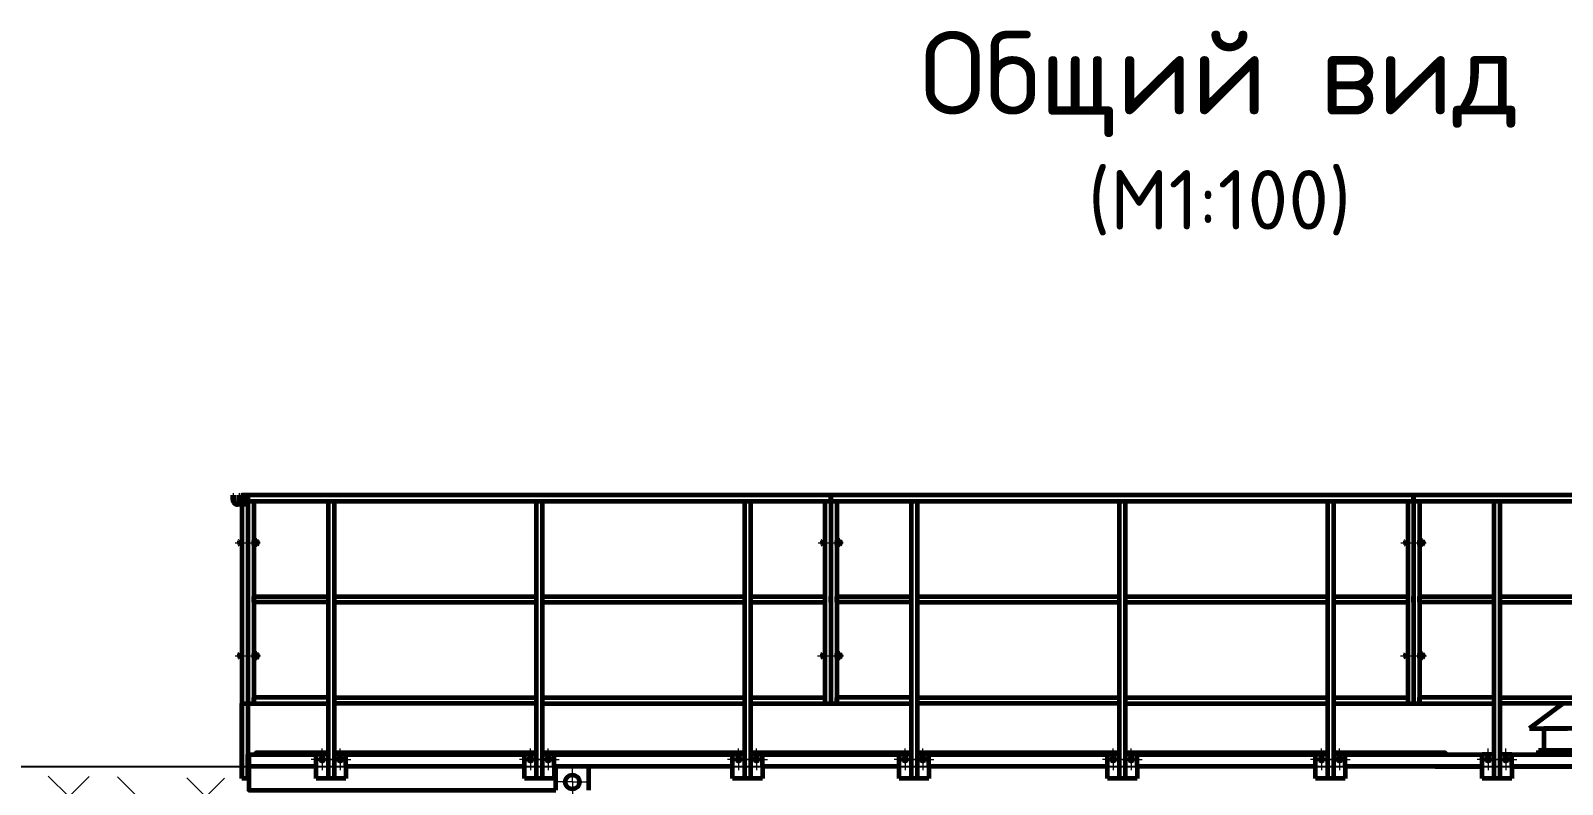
# Model space of a CAD drawing. Header units: metres. Extents: x 416248 to 529006, y -196572 to -135632.
# Drawn here: x 420690 to 427127, y -144637 to -141470 of the extents above; entities that cross this region are included whole.
import ezdxf

# ---------------------------------------------------------------- set-up
doc = ezdxf.new("R2010")
doc.units = ezdxf.units.M
for name, pattern in [('K5LT_AXLED', [19.5, 15, -1.5, 1.5, -1.5]), ('K5LT_BASIC', [0]), ('K5LT_DASHED', [6, 4, -2]), ('K5LT_THIN', [0])]:
    doc.linetypes.add(name, pattern=pattern)
for name, color, linetype, lineweight in [('второстепенные', 7, 'Continuous', 25), ('текст', 7, 'Continuous', 18), ('штриховка', 7, 'Continuous', 9)]:
    doc.layers.add(name, color=color, linetype=linetype, lineweight=lineweight)
doc.layers.add('Системный слой', color=7, linetype='Continuous')
doc.styles.add('ISOCPEUR', font='isocpeur.ttf')

# ---------------------------------------------------------------- blocks, each defined once
blk = doc.blocks.new('U142')
at = {"layer": 'Системный слой', "color": 30, "linetype": 'K5LT_AXLED', "lineweight": 18, "true_color": 0xff8000}
for q in [(157.15, 472.72), (153.65, 469.22), (160.65, 469.22), (157.15, 465.72)]:
    blk.add_line((157.15, 469.22), q, dxfattribs=at)
blk = doc.blocks.new('U141')
at = {"layer": 'Системный слой', "color": 150, "linetype": 'K5LT_BASIC', "lineweight": 60, "true_color": 0x0080ff}
blk.add_circle((157.15, 469.22), 1.5, dxfattribs=at)
at = {"layer": 'Системный слой'}
blk.add_blockref('U142', (0, 0), dxfattribs=at)
blk = doc.blocks.new('A$Cd3847c52')
at = {"layer": 'Системный слой', "linetype": 'K5LT_BASIC', "lineweight": 60}
for p, q in [((2.09, 203), (2.09, 204)), ((2.09, 204), (2.29, 204)), ((2.29, 203), (2.29, 204)), ((3.34, 203), (3.34, 204)), ((3.34, 204), (3.54, 204)), ((3.54, 203), (3.54, 204)), ((3.79, 203), (3.79, 204)), ((3.79, 204), (3.99, 204)), ((5.24, 204), (3.99, 204)), ((3.99, 204), (3.99, 144.5)), ((3.99, 204), (3.99, 203)), ((5.04, 203), (5.04, 204)), ((5.04, 204), (5.24, 204)), ((127.74, 204), (5.24, 204)), ((5.24, 204), (5.24, 202.75)), ((5.24, 204), (5.24, 160.25)), ((6.49, 204), (5.24, 204)), ((5.24, 204), (5.24, 203)), ((127.74, 204), (126.49, 204)), ((127.74, 202.75), (127.74, 204)), ((127.74, 204), (127.74, 160.25)), ((127.74, 202.75), (127.74, 204)), ((127.74, 204), (127.74, 202.75)), ((127.74, 204), (127.74, 202.75)), ((250.24, 204), (127.74, 204)), ((127.74, 204), (127.74, 202.75)), ((127.74, 204), (127.74, 160.25)), ((128.99, 204), (127.74, 204)), ((250.24, 204), (248.99, 204)), ((250.24, 202.75), (250.24, 204)), ((250.24, 204), (250.24, 160.25)), ((250.24, 202.75), (250.24, 204)), ((250.24, 204), (250.24, 202.75)), ((250.24, 204), (250.24, 202.75)), ((373.14, 204), (250.24, 204)), ((250.24, 204), (250.24, 202.75)), ((250.24, 204), (250.24, 160.25)), ((251.49, 204), (250.24, 204)), ((5.24, 202.75), (127.74, 202.75)), ((6.49, 202.75), (6.49, 160.25)), ((22.12, 202.75), (22.12, 147)), ((23.37, 202.75), (23.37, 147)), ((65.87, 202.75), (65.87, 147)), ((67.12, 202.75), (67.12, 147)), ((109.62, 202.75), (109.62, 145.75)), ((110.87, 202.75), (110.87, 145.75)), ((126.49, 202.75), (126.49, 160.25)), ((127.74, 202.75), (250.24, 202.75)), ((128.99, 202.75), (128.99, 160.25)), ((144.62, 202.75), (144.62, 147)), ((145.87, 202.75), (145.87, 147)), ((188.37, 202.75), (188.37, 147)), ((189.62, 202.75), (189.62, 147)), ((232.12, 202.75), (232.12, 145.75)), ((233.37, 202.75), (233.37, 145.75)), ((248.99, 202.75), (248.99, 160.25)), ((250.24, 202.75), (373.14, 202.75)), ((251.49, 202.75), (251.49, 160.25)), ((267.12, 202.75), (267.12, 147)), ((268.37, 202.75), (268.37, 147)), ((3.52, 194.38), (3.57, 194.46)), ((3.52, 194), (3.52, 194.38)), ((3.52, 194), (3.52, 193.62)), ((3.52, 193.62), (3.57, 193.54)), ((3.57, 194.46), (3.84, 194.46)), ((3.57, 194.23), (3.84, 194.23)), ((3.57, 193.77), (3.84, 193.77)), ((3.57, 193.54), (3.84, 193.54)), ((3.84, 193.5), (3.84, 194.5)), ((3.84, 194.5), (3.99, 194.5)), ((3.84, 194.46), (3.84, 194)), ((3.84, 193.54), (3.84, 194)), ((3.99, 193.5), (3.84, 193.5)), ((3.99, 194.5), (3.99, 193.5)), ((6.49, 193.5), (6.49, 194.5)), ((6.49, 194.5), (6.64, 194.5)), ((6.64, 193.5), (6.49, 193.5)), ((6.64, 194.5), (6.64, 193.5)), ((6.64, 194.45), (6.64, 193.55)), ((6.64, 194.42), (6.77, 194.42)), ((6.77, 194.08), (6.64, 193.95)), ((6.77, 194), (6.64, 193.88)), ((6.64, 193.58), (6.77, 193.58)), ((6.82, 194.46), (6.77, 194.37)), ((6.77, 193.58), (6.77, 194.42)), ((6.77, 194.37), (6.77, 194)), ((6.77, 193.63), (6.77, 194)), ((6.82, 193.54), (6.77, 193.63)), ((7.13, 194.46), (6.82, 194.46)), ((7.13, 194.23), (6.82, 194.23)), ((7.13, 193.77), (6.82, 193.77)), ((7.13, 193.54), (6.82, 193.54)), ((7.19, 194.37), (7.13, 194.46)), ((7.19, 193.63), (7.13, 193.54)), ((7.19, 194), (7.19, 194.37)), ((7.19, 194.25), (7.27, 194.25)), ((7.19, 194), (7.19, 193.63)), ((7.19, 193.75), (7.27, 193.75)), ((7.27, 194.25), (7.34, 194.18)), ((7.27, 194.25), (7.27, 194)), ((7.27, 193.75), (7.27, 194)), ((7.27, 193.75), (7.34, 193.83)), ((7.34, 194.18), (7.34, 194)), ((7.34, 193.83), (7.34, 194)), ((126.02, 194.38), (126.07, 194.46)), ((126.02, 194), (126.02, 194.38)), ((126.02, 194), (126.02, 193.62)), ((126.02, 193.62), (126.07, 193.54)), ((126.07, 194.46), (126.34, 194.46)), ((126.07, 194.23), (126.34, 194.23)), ((126.07, 193.77), (126.34, 193.77)), ((126.07, 193.54), (126.34, 193.54)), ((126.34, 193.5), (126.34, 194.5)), ((126.34, 194.5), (126.49, 194.5)), ((126.34, 194.46), (126.34, 194)), ((126.34, 193.54), (126.34, 194)), ((126.49, 193.5), (126.34, 193.5)), ((126.49, 194.5), (126.49, 193.5)), ((128.99, 193.5), (128.99, 194.5)), ((128.99, 194.5), (129.14, 194.5)), ((129.14, 193.5), (128.99, 193.5)), ((129.14, 194.5), (129.14, 193.5)), ((129.14, 194.45), (129.14, 193.55)), ((129.14, 194.42), (129.27, 194.42)), ((129.27, 194.08), (129.14, 193.95)), ((129.27, 194), (129.14, 193.88)), ((129.14, 193.58), (129.27, 193.58)), ((129.32, 194.46), (129.27, 194.37)), ((129.27, 193.58), (129.27, 194.42)), ((129.27, 194.37), (129.27, 194)), ((129.27, 193.63), (129.27, 194)), ((129.32, 193.54), (129.27, 193.63)), ((129.63, 194.46), (129.32, 194.46)), ((129.63, 194.23), (129.32, 194.23)), ((129.63, 193.77), (129.32, 193.77)), ((129.63, 193.54), (129.32, 193.54)), ((129.69, 194.37), (129.63, 194.46)), ((129.69, 193.63), (129.63, 193.54)), ((129.69, 194), (129.69, 194.37)), ((129.69, 194.25), (129.77, 194.25)), ((129.69, 194), (129.69, 193.63)), ((129.69, 193.75), (129.77, 193.75)), ((129.77, 194.25), (129.84, 194.18)), ((129.77, 194.25), (129.77, 194)), ((129.77, 193.75), (129.77, 194)), ((129.77, 193.75), (129.84, 193.83)), ((129.84, 194.18), (129.84, 194)), ((129.84, 193.83), (129.84, 194)), ((248.52, 194.38), (248.57, 194.46)), ((248.52, 194), (248.52, 194.38)), ((248.52, 194), (248.52, 193.62)), ((248.52, 193.62), (248.57, 193.54)), ((248.57, 194.46), (248.84, 194.46)), ((248.57, 194.23), (248.84, 194.23)), ((248.57, 193.77), (248.84, 193.77)), ((248.57, 193.54), (248.84, 193.54)), ((248.84, 193.5), (248.84, 194.5)), ((248.84, 194.5), (248.99, 194.5)), ((248.84, 194.46), (248.84, 194)), ((248.84, 193.54), (248.84, 194)), ((248.99, 193.5), (248.84, 193.5)), ((248.99, 194.5), (248.99, 193.5)), ((251.49, 193.5), (251.49, 194.5)), ((251.49, 194.5), (251.64, 194.5)), ((251.64, 193.5), (251.49, 193.5)), ((251.64, 194.5), (251.64, 193.5)), ((251.64, 194.45), (251.64, 193.55)), ((251.64, 194.42), (251.77, 194.42)), ((251.77, 194.08), (251.64, 193.95)), ((251.77, 194), (251.64, 193.88)), ((251.64, 193.58), (251.77, 193.58)), ((251.82, 194.46), (251.77, 194.37)), ((251.77, 193.58), (251.77, 194.42)), ((251.77, 194.37), (251.77, 194)), ((251.77, 193.63), (251.77, 194)), ((251.82, 193.54), (251.77, 193.63)), ((252.13, 194.46), (251.82, 194.46)), ((252.13, 194.23), (251.82, 194.23)), ((252.13, 193.77), (251.82, 193.77)), ((252.13, 193.54), (251.82, 193.54)), ((252.19, 194.37), (252.13, 194.46)), ((252.19, 193.63), (252.13, 193.54)), ((252.19, 194), (252.19, 194.37)), ((252.19, 194.25), (252.27, 194.25)), ((252.19, 194), (252.19, 193.63)), ((252.19, 193.75), (252.27, 193.75)), ((252.27, 194.25), (252.34, 194.18)), ((252.27, 194.25), (252.27, 194)), ((252.27, 193.75), (252.27, 194)), ((252.27, 193.75), (252.34, 193.83)), ((252.34, 194.18), (252.34, 194)), ((252.34, 193.83), (252.34, 194)), ((6.49, 181.5), (6.49, 182.75)), ((6.49, 182.75), (6.49, 181.5)), ((6.49, 182.75), (6.49, 181.5)), ((6.49, 182.75), (22.12, 182.75)), ((22.12, 181.5), (6.49, 181.5)), ((23.37, 182.75), (65.87, 182.75)), ((23.37, 181.5), (65.87, 181.5)), ((67.12, 182.75), (109.62, 182.75)), ((67.12, 181.5), (109.62, 181.5)), ((110.87, 182.75), (126.49, 182.75)), ((110.87, 181.5), (126.49, 181.5)), ((127.74, 181.5), (127.74, 182.75)), ((127.74, 182.75), (127.74, 181.5)), ((127.74, 182.75), (127.74, 181.5)), ((128.99, 181.5), (128.99, 182.75)), ((128.99, 182.75), (128.99, 181.5)), ((128.99, 182.75), (128.99, 181.5)), ((128.99, 182.75), (144.62, 182.75)), ((144.62, 181.5), (128.99, 181.5)), ((145.87, 182.75), (188.37, 182.75)), ((145.87, 181.5), (188.37, 181.5)), ((189.62, 182.75), (232.12, 182.75)), ((189.62, 181.5), (232.12, 181.5)), ((233.37, 182.75), (248.99, 182.75)), ((233.37, 181.5), (248.99, 181.5)), ((250.24, 181.5), (250.24, 182.75)), ((250.24, 182.75), (250.24, 181.5)), ((250.24, 182.75), (250.24, 181.5)), ((251.49, 181.5), (251.49, 182.75)), ((251.49, 182.75), (251.49, 181.5)), ((251.49, 182.75), (251.49, 181.5)), ((251.49, 182.75), (267.12, 182.75)), ((267.12, 181.5), (251.49, 181.5)), ((268.37, 182.75), (310.87, 182.75)), ((268.37, 181.5), (310.87, 181.5)), ((3.52, 170.63), (3.57, 170.71)), ((3.52, 170.25), (3.52, 170.63)), ((3.57, 170.71), (3.84, 170.71)), ((3.84, 169.75), (3.84, 170.75)), ((3.84, 170.75), (3.99, 170.75)), ((3.84, 170.71), (3.84, 170.25)), ((3.99, 170.75), (3.99, 169.75)), ((6.49, 169.75), (6.49, 170.75)), ((6.49, 170.75), (6.64, 170.75)), ((6.64, 170.75), (6.64, 169.75)), ((6.64, 170.7), (6.64, 169.8)), ((6.64, 170.67), (6.77, 170.67)), ((6.82, 170.71), (6.77, 170.62)), ((6.77, 169.83), (6.77, 170.67)), ((6.77, 170.62), (6.77, 170.25)), ((7.13, 170.71), (6.82, 170.71)), ((7.19, 170.62), (7.13, 170.71)), ((7.19, 170.25), (7.19, 170.62)), ((126.02, 170.63), (126.07, 170.71)), ((126.02, 170.25), (126.02, 170.63)), ((126.07, 170.71), (126.34, 170.71)), ((126.34, 169.75), (126.34, 170.75)), ((126.34, 170.75), (126.49, 170.75)), ((126.34, 170.71), (126.34, 170.25)), ((126.49, 170.75), (126.49, 169.75)), ((128.99, 169.75), (128.99, 170.75)), ((128.99, 170.75), (129.14, 170.75)), ((129.14, 170.75), (129.14, 169.75)), ((129.14, 170.7), (129.14, 169.8)), ((129.14, 170.67), (129.27, 170.67)), ((129.32, 170.71), (129.27, 170.62)), ((129.27, 169.83), (129.27, 170.67)), ((129.27, 170.62), (129.27, 170.25)), ((129.63, 170.71), (129.32, 170.71)), ((129.69, 170.62), (129.63, 170.71)), ((129.69, 170.25), (129.69, 170.62)), ((248.52, 170.63), (248.57, 170.71)), ((248.52, 170.25), (248.52, 170.63)), ((248.57, 170.71), (248.84, 170.71)), ((248.84, 169.75), (248.84, 170.75)), ((248.84, 170.75), (248.99, 170.75)), ((248.84, 170.71), (248.84, 170.25)), ((248.99, 170.75), (248.99, 169.75)), ((251.49, 169.75), (251.49, 170.75)), ((251.49, 170.75), (251.64, 170.75)), ((251.64, 170.75), (251.64, 169.75)), ((251.64, 170.7), (251.64, 169.8)), ((251.64, 170.67), (251.77, 170.67)), ((251.82, 170.71), (251.77, 170.62)), ((251.77, 169.83), (251.77, 170.67)), ((251.77, 170.62), (251.77, 170.25)), ((252.13, 170.71), (251.82, 170.71)), ((252.19, 170.62), (252.13, 170.71)), ((252.19, 170.25), (252.19, 170.62)), ((3.52, 170.25), (3.52, 169.87)), ((3.52, 169.87), (3.57, 169.79)), ((3.57, 170.48), (3.84, 170.48)), ((3.57, 170.02), (3.84, 170.02)), ((3.57, 169.79), (3.84, 169.79)), ((3.84, 169.79), (3.84, 170.25)), ((3.99, 169.75), (3.84, 169.75)), ((6.64, 169.75), (6.49, 169.75)), ((6.77, 170.33), (6.64, 170.2)), ((6.77, 170.25), (6.64, 170.13)), ((6.64, 169.83), (6.77, 169.83)), ((6.77, 169.88), (6.77, 170.25)), ((6.82, 169.79), (6.77, 169.88)), ((7.13, 170.48), (6.82, 170.48)), ((7.13, 170.02), (6.82, 170.02)), ((7.13, 169.79), (6.82, 169.79)), ((7.19, 169.88), (7.13, 169.79)), ((7.19, 170.5), (7.27, 170.5)), ((7.19, 170.25), (7.19, 169.88)), ((7.19, 170), (7.27, 170)), ((7.27, 170.5), (7.34, 170.43)), ((7.27, 170.5), (7.27, 170.25)), ((7.27, 170), (7.27, 170.25)), ((7.27, 170), (7.34, 170.08)), ((7.34, 170.43), (7.34, 170.25)), ((7.34, 170.08), (7.34, 170.25)), ((126.02, 170.25), (126.02, 169.87)), ((126.02, 169.87), (126.07, 169.79)), ((126.07, 170.48), (126.34, 170.48)), ((126.07, 170.02), (126.34, 170.02)), ((126.07, 169.79), (126.34, 169.79)), ((126.34, 169.79), (126.34, 170.25)), ((126.49, 169.75), (126.34, 169.75)), ((129.14, 169.75), (128.99, 169.75)), ((129.27, 170.33), (129.14, 170.2)), ((129.27, 170.25), (129.14, 170.13)), ((129.14, 169.83), (129.27, 169.83)), ((129.27, 169.88), (129.27, 170.25)), ((129.32, 169.79), (129.27, 169.88)), ((129.63, 170.48), (129.32, 170.48)), ((129.63, 170.02), (129.32, 170.02)), ((129.63, 169.79), (129.32, 169.79)), ((129.69, 169.88), (129.63, 169.79)), ((129.69, 170.5), (129.77, 170.5)), ((129.69, 170.25), (129.69, 169.88)), ((129.69, 170), (129.77, 170)), ((129.77, 170.5), (129.84, 170.43)), ((129.77, 170.5), (129.77, 170.25)), ((129.77, 170), (129.77, 170.25)), ((129.77, 170), (129.84, 170.08)), ((129.84, 170.43), (129.84, 170.25)), ((129.84, 170.08), (129.84, 170.25)), ((248.52, 170.25), (248.52, 169.87)), ((248.52, 169.87), (248.57, 169.79)), ((248.57, 170.48), (248.84, 170.48)), ((248.57, 170.02), (248.84, 170.02)), ((248.57, 169.79), (248.84, 169.79)), ((248.84, 169.79), (248.84, 170.25)), ((248.99, 169.75), (248.84, 169.75)), ((251.64, 169.75), (251.49, 169.75)), ((251.77, 170.33), (251.64, 170.2)), ((251.77, 170.25), (251.64, 170.13)), ((251.64, 169.83), (251.77, 169.83)), ((251.77, 169.88), (251.77, 170.25)), ((251.82, 169.79), (251.77, 169.88)), ((252.13, 170.48), (251.82, 170.48)), ((252.13, 170.02), (251.82, 170.02)), ((252.13, 169.79), (251.82, 169.79)), ((252.19, 169.88), (252.13, 169.79)), ((252.19, 170.5), (252.27, 170.5)), ((252.19, 170.25), (252.19, 169.88)), ((252.19, 170), (252.27, 170)), ((252.27, 170.5), (252.34, 170.43)), ((252.27, 170.5), (252.27, 170.25)), ((252.27, 170), (252.27, 170.25)), ((252.27, 170), (252.34, 170.08)), ((252.34, 170.43), (252.34, 170.25)), ((252.34, 170.08), (252.34, 170.25)), ((6.49, 160.25), (6.49, 161.5)), ((6.49, 161.5), (6.49, 160.25)), ((6.49, 161.5), (6.49, 160.25)), ((22.12, 161.5), (6.49, 161.5)), ((23.37, 161.5), (65.87, 161.5)), ((67.12, 161.5), (109.62, 161.5)), ((110.87, 161.5), (126.49, 161.5)), ((128.99, 160.25), (128.99, 161.5)), ((128.99, 161.5), (128.99, 160.25)), ((128.99, 161.5), (128.99, 160.25)), ((144.62, 161.5), (128.99, 161.5)), ((145.87, 161.5), (188.37, 161.5)), ((189.62, 161.5), (232.12, 161.5)), ((233.37, 161.5), (248.99, 161.5)), ((251.49, 160.25), (251.49, 161.5)), ((251.49, 161.5), (251.49, 160.25)), ((251.49, 161.5), (251.49, 160.25)), ((267.12, 161.5), (251.49, 161.5)), ((268.37, 161.5), (310.87, 161.5)), ((3.99, 160.25), (5.24, 160.25)), ((3.99, 144.5), (3.99, 160.25)), ((5.24, 160.25), (6.49, 160.25)), ((5.24, 160.25), (5.24, 144.5)), ((6.49, 160.25), (22.12, 160.25)), ((65.87, 160.25), (23.37, 160.25)), ((67.12, 160.25), (109.62, 160.25)), ((110.87, 160.25), (126.49, 160.25)), ((126.49, 160.25), (127.74, 160.25)), ((127.74, 160.25), (128.99, 160.25)), ((128.99, 160.25), (144.62, 160.25)), ((188.37, 160.25), (145.87, 160.25)), ((189.62, 160.25), (232.12, 160.25)), ((233.37, 160.25), (248.99, 160.25)), ((248.99, 160.25), (250.24, 160.25)), ((250.24, 160.25), (251.49, 160.25)), ((251.49, 160.25), (267.12, 160.25)), ((310.87, 160.25), (268.37, 160.25)), ((281.66, 160.25), (274.61, 155.02)), ((274.61, 155.02), (282.56, 155.02)), ((287.56, 155.02), (277.56, 155.02)), ((277.56, 155.02), (277.56, 150.37)), ((5.24, 149.5), (5.44, 149.5)), ((5.24, 144.5), (5.24, 149.5)), ((5.44, 149.5), (5.44, 144.5)), ((5.44, 149.5), (19.62, 149.5)), ((19.62, 144.5), (19.62, 149.5)), ((22.12, 149.5), (19.62, 149.5)), ((20.47, 148.73), (20.87, 148.96)), ((20.47, 148.27), (20.47, 148.73)), ((20.87, 148.04), (20.47, 148.27)), ((20.87, 148.96), (21.27, 148.73)), ((21.27, 148.27), (20.87, 148.04)), ((21.27, 148.73), (21.27, 148.27)), ((25.87, 149.5), (23.37, 149.5)), ((24.22, 148.73), (24.62, 148.96)), ((24.22, 148.27), (24.22, 148.73)), ((24.62, 148.04), (24.22, 148.27)), ((24.62, 148.96), (25.02, 148.73)), ((25.02, 148.27), (24.62, 148.04)), ((25.02, 148.73), (25.02, 148.27)), ((25.87, 149.5), (63.37, 149.5)), ((25.87, 147), (25.87, 149.5)), ((63.37, 144.5), (63.37, 149.5)), ((65.87, 149.5), (63.37, 149.5)), ((64.22, 148.73), (64.62, 148.96)), ((64.22, 148.27), (64.22, 148.73)), ((64.62, 148.04), (64.22, 148.27)), ((64.62, 148.96), (65.02, 148.73)), ((65.02, 148.27), (64.62, 148.04)), ((65.02, 148.73), (65.02, 148.27)), ((69.62, 149.5), (67.12, 149.5)), ((67.97, 148.73), (68.37, 148.96)), ((67.97, 148.27), (67.97, 148.73)), ((68.37, 148.04), (67.97, 148.27)), ((68.37, 148.96), (68.77, 148.73)), ((68.77, 148.27), (68.37, 148.04)), ((68.77, 148.73), (68.77, 148.27)), ((69.62, 149.5), (107.12, 149.5)), ((69.62, 147), (69.62, 149.5)), ((107.12, 144.5), (107.12, 149.5)), ((109.62, 149.5), (107.12, 149.5)), ((107.97, 148.73), (108.37, 148.96)), ((107.97, 148.27), (107.97, 148.73)), ((108.37, 148.04), (107.97, 148.27)), ((108.37, 148.96), (108.77, 148.73)), ((108.77, 148.27), (108.37, 148.04)), ((108.77, 148.73), (108.77, 148.27)), ((113.37, 149.5), (110.87, 149.5)), ((111.72, 148.73), (112.12, 148.96)), ((111.72, 148.27), (111.72, 148.73)), ((112.12, 148.04), (111.72, 148.27)), ((112.12, 148.96), (112.52, 148.73)), ((112.52, 148.27), (112.12, 148.04)), ((112.52, 148.73), (112.52, 148.27)), ((113.37, 147), (113.37, 149.5)), ((113.37, 149.5), (142.12, 149.5)), ((142.12, 144.5), (142.12, 149.5)), ((144.62, 149.5), (142.12, 149.5)), ((142.97, 148.73), (143.37, 148.96)), ((142.97, 148.27), (142.97, 148.73)), ((143.37, 148.04), (142.97, 148.27)), ((143.37, 148.96), (143.77, 148.73)), ((143.77, 148.27), (143.37, 148.04)), ((143.77, 148.73), (143.77, 148.27)), ((148.37, 149.5), (145.87, 149.5)), ((146.72, 148.73), (147.12, 148.96)), ((146.72, 148.27), (146.72, 148.73)), ((147.12, 148.04), (146.72, 148.27)), ((147.12, 148.96), (147.52, 148.73)), ((147.52, 148.27), (147.12, 148.04)), ((147.52, 148.73), (147.52, 148.27)), ((148.37, 149.5), (185.87, 149.5)), ((148.37, 147), (148.37, 149.5)), ((185.87, 144.5), (185.87, 149.5)), ((188.37, 149.5), (185.87, 149.5)), ((186.72, 148.73), (187.12, 148.96)), ((186.72, 148.27), (186.72, 148.73)), ((187.12, 148.04), (186.72, 148.27)), ((187.12, 148.96), (187.52, 148.73)), ((187.52, 148.27), (187.12, 148.04)), ((187.52, 148.73), (187.52, 148.27)), ((192.12, 149.5), (189.62, 149.5)), ((190.47, 148.73), (190.87, 148.96)), ((190.47, 148.27), (190.47, 148.73)), ((190.87, 148.04), (190.47, 148.27)), ((190.87, 148.96), (191.27, 148.73)), ((191.27, 148.27), (190.87, 148.04)), ((191.27, 148.73), (191.27, 148.27)), ((192.12, 149.5), (229.62, 149.5)), ((192.12, 147), (192.12, 149.5)), ((229.62, 144.5), (229.62, 149.5)), ((232.12, 149.5), (229.62, 149.5)), ((230.47, 148.73), (230.87, 148.96)), ((230.47, 148.27), (230.47, 148.73)), ((230.87, 148.04), (230.47, 148.27)), ((230.87, 148.96), (231.27, 148.73)), ((231.27, 148.27), (230.87, 148.04)), ((231.27, 148.73), (231.27, 148.27)), ((235.87, 149.5), (233.37, 149.5)), ((234.22, 148.73), (234.62, 148.96)), ((234.22, 148.27), (234.22, 148.73)), ((234.62, 148.04), (234.22, 148.27)), ((234.62, 148.96), (235.02, 148.73)), ((235.02, 148.27), (234.62, 148.04)), ((235.02, 148.73), (235.02, 148.27)), ((235.87, 147), (235.87, 149.5)), ((235.87, 149.5), (264.62, 149.5)), ((259.54, 149.5), (259.65, 149.5)), ((264.62, 144.5), (264.62, 149.5)), ((267.12, 149.5), (264.62, 149.5)), ((265.47, 148.73), (265.87, 148.96)), ((265.47, 148.27), (265.47, 148.73)), ((265.87, 148.04), (265.47, 148.27)), ((265.87, 148.96), (266.27, 148.73)), ((266.27, 148.27), (265.87, 148.04)), ((266.27, 148.73), (266.27, 148.27)), ((270.87, 149.5), (268.37, 149.5)), ((269.22, 148.73), (269.62, 148.96)), ((269.22, 148.27), (269.22, 148.73)), ((269.62, 148.04), (269.22, 148.27)), ((269.62, 148.96), (270.02, 148.73)), ((270.02, 148.27), (269.62, 148.04)), ((270.02, 148.73), (270.02, 148.27)), ((270.87, 149.5), (308.37, 149.5)), ((270.87, 147), (270.87, 149.5)), ((276.46, 149.97), (276.46, 150.37)), ((288.66, 150.37), (276.46, 150.37)), ((287.56, 149.97), (276.46, 149.97)), ((277.56, 149.97), (288.66, 149.97)), ((277.56, 149.97), (277.56, 149.5)), ((19.62, 147), (5.44, 147)), ((22.12, 147), (22.12, 144.5)), ((23.37, 147), (23.37, 144.5)), ((63.37, 147), (25.87, 147)), ((25.87, 147), (25.87, 144.5)), ((65.87, 147), (65.87, 144.5)), ((67.12, 147), (67.12, 144.5)), ((107.12, 147), (69.62, 147)), ((69.62, 147), (69.62, 144.5)), ((69.94, 142), (69.94, 147)), ((76.94, 142), (76.94, 147)), ((109.62, 147), (109.62, 144.5)), ((110.87, 147), (110.87, 144.5)), ((113.37, 147), (113.37, 144.5)), ((142.12, 147), (113.37, 147)), ((144.62, 147), (144.62, 144.5)), ((145.87, 147), (145.87, 144.5)), ((185.87, 147), (148.37, 147)), ((148.37, 147), (148.37, 144.5)), ((188.37, 147), (188.37, 144.5)), ((189.62, 147), (189.62, 144.5)), ((229.62, 147), (192.12, 147)), ((192.12, 147), (192.12, 144.5)), ((232.12, 147), (232.12, 144.5)), ((233.37, 147), (233.37, 144.5)), ((235.87, 147), (235.87, 144.5)), ((264.62, 147), (235.87, 147)), ((262.04, 147), (259.54, 147)), ((267.12, 147), (267.12, 144.5)), ((268.37, 147), (268.37, 144.5)), ((308.37, 147), (270.87, 147)), ((270.87, 147), (270.87, 144.5)), ((5.24, 144.5), (3.99, 144.5)), ((5.44, 144.5), (5.24, 144.5)), ((25.87, 144.5), (19.62, 144.5)), ((69.62, 144.5), (63.37, 144.5)), ((113.37, 144.5), (107.12, 144.5)), ((148.37, 144.5), (142.12, 144.5)), ((192.12, 144.5), (185.87, 144.5)), ((235.87, 144.5), (229.62, 144.5)), ((270.87, 144.5), (264.62, 144.5))]:
    blk.add_line(p, q, dxfattribs=at)
at = {"layer": 'Системный слой', "linetype": 'K5LT_AXLED', "lineweight": 18}
for p, q in [((2.19, 204.09), (2.19, 203)), ((3.44, 204.09), (3.44, 203)), ((3.89, 204.05), (3.89, 203)), ((5.14, 204.05), (5.14, 203)), ((2.57, 194), (7.12, 194)), ((2.57, 194), (7.12, 194)), ((3.37, 194), (7.49, 194)), ((4.14, 194), (3.69, 194)), ((4.45, 194), (7.85, 194)), ((4.45, 194), (7.85, 194)), ((4.45, 194), (7.85, 194)), ((6.79, 194), (6.34, 194)), ((6.92, 194), (6.49, 194)), ((7.34, 194), (6.62, 194)), ((125.07, 194), (129.62, 194)), ((125.07, 194), (129.62, 194)), ((125.87, 194), (129.99, 194)), ((126.64, 194), (126.19, 194)), ((126.95, 194), (130.35, 194)), ((126.95, 194), (130.35, 194)), ((129.29, 194), (128.84, 194)), ((129.42, 194), (128.99, 194)), ((129.84, 194), (129.12, 194)), ((247.57, 194), (252.12, 194)), ((248.37, 194), (252.49, 194)), ((249.14, 194), (248.69, 194)), ((249.45, 194), (252.85, 194)), ((251.79, 194), (251.34, 194)), ((251.92, 194), (251.49, 194)), ((252.34, 194), (251.62, 194)), ((2.57, 170.25), (7.12, 170.25)), ((2.57, 170.25), (7.12, 170.25)), ((3.37, 170.25), (7.49, 170.25)), ((4.14, 170.25), (3.69, 170.25)), ((4.39, 170.25), (7.94, 170.25)), ((4.45, 170.25), (7.85, 170.25)), ((4.45, 170.25), (7.85, 170.25)), ((6.79, 170.25), (6.34, 170.25)), ((6.92, 170.25), (6.49, 170.25)), ((7.34, 170.25), (6.62, 170.25)), ((124.98, 170.25), (129.28, 170.25)), ((125.07, 170.25), (129.62, 170.25)), ((125.87, 170.25), (129.99, 170.25)), ((126.64, 170.25), (126.19, 170.25)), ((126.89, 170.25), (130.44, 170.25)), ((126.95, 170.25), (130.35, 170.25)), ((129.29, 170.25), (128.84, 170.25)), ((129.42, 170.25), (128.99, 170.25)), ((129.84, 170.25), (129.12, 170.25)), ((247.48, 170.25), (251.78, 170.25)), ((247.57, 170.25), (252.12, 170.25)), ((248.37, 170.25), (252.49, 170.25)), ((249.14, 170.25), (248.69, 170.25)), ((249.39, 170.25), (252.94, 170.25)), ((249.45, 170.25), (252.85, 170.25)), ((251.79, 170.25), (251.34, 170.25)), ((251.92, 170.25), (251.49, 170.25)), ((252.34, 170.25), (251.62, 170.25)), ((20.87, 148.5), (18.57, 148.5)), ((20.32, 148.5), (21.42, 148.5)), ((20.87, 148.5), (20.87, 150.8)), ((20.87, 147.89), (20.87, 149.11)), ((20.87, 148.5), (23.17, 148.5)), ((20.87, 148.5), (20.87, 146.2)), ((24.62, 148.5), (22.32, 148.5)), ((24.07, 148.5), (25.17, 148.5)), ((24.62, 148.5), (24.62, 150.8)), ((24.62, 147.89), (24.62, 149.11)), ((24.62, 148.5), (26.92, 148.5)), ((24.62, 148.5), (24.62, 146.2)), ((64.62, 148.5), (62.32, 148.5)), ((64.07, 148.5), (65.17, 148.5)), ((64.62, 148.5), (64.62, 150.8)), ((64.62, 147.89), (64.62, 149.11)), ((64.62, 148.5), (66.92, 148.5)), ((64.62, 148.5), (64.62, 146.2)), ((68.37, 148.5), (66.07, 148.5)), ((67.82, 148.5), (68.92, 148.5)), ((68.37, 148.5), (68.37, 150.8)), ((68.37, 147.89), (68.37, 149.11)), ((68.37, 148.5), (70.67, 148.5)), ((68.37, 148.5), (68.37, 146.2)), ((108.37, 148.5), (106.07, 148.5)), ((107.82, 148.5), (108.92, 148.5)), ((108.37, 148.5), (108.37, 150.8)), ((108.37, 147.89), (108.37, 149.11)), ((108.37, 148.5), (110.67, 148.5)), ((108.37, 148.5), (108.37, 146.2)), ((112.12, 148.5), (109.82, 148.5)), ((111.57, 148.5), (112.67, 148.5)), ((112.12, 148.5), (112.12, 150.8)), ((112.12, 147.89), (112.12, 149.11)), ((112.12, 148.5), (114.42, 148.5)), ((112.12, 148.5), (112.12, 146.2)), ((143.37, 148.5), (141.07, 148.5)), ((142.82, 148.5), (143.92, 148.5)), ((143.37, 148.5), (143.37, 150.8)), ((143.37, 147.89), (143.37, 149.11)), ((143.37, 148.5), (145.67, 148.5)), ((143.37, 148.5), (143.37, 146.2)), ((147.12, 148.5), (144.82, 148.5)), ((146.57, 148.5), (147.67, 148.5)), ((147.12, 148.5), (147.12, 150.8)), ((147.12, 147.89), (147.12, 149.11)), ((147.12, 148.5), (149.42, 148.5)), ((147.12, 148.5), (147.12, 146.2)), ((187.12, 148.5), (184.82, 148.5)), ((186.57, 148.5), (187.67, 148.5)), ((187.12, 148.5), (187.12, 150.8)), ((187.12, 147.89), (187.12, 149.11)), ((187.12, 148.5), (189.42, 148.5)), ((187.12, 148.5), (187.12, 146.2)), ((190.87, 148.5), (188.57, 148.5)), ((190.32, 148.5), (191.42, 148.5)), ((190.87, 148.5), (190.87, 150.8)), ((190.87, 147.89), (190.87, 149.11)), ((190.87, 148.5), (193.17, 148.5)), ((190.87, 148.5), (190.87, 146.2)), ((230.87, 148.5), (228.57, 148.5)), ((230.32, 148.5), (231.42, 148.5)), ((230.87, 148.5), (230.87, 150.8)), ((230.87, 147.89), (230.87, 149.11)), ((230.87, 148.5), (233.17, 148.5)), ((230.87, 148.5), (230.87, 146.2)), ((234.62, 148.5), (232.32, 148.5)), ((234.07, 148.5), (235.17, 148.5)), ((234.62, 148.5), (234.62, 150.8)), ((234.62, 147.89), (234.62, 149.11)), ((234.62, 148.5), (236.92, 148.5)), ((234.62, 148.5), (234.62, 146.2)), ((265.87, 148.5), (263.57, 148.5)), ((265.32, 148.5), (266.42, 148.5)), ((265.87, 148.5), (265.87, 150.8)), ((265.87, 147.89), (265.87, 149.11)), ((265.87, 148.5), (268.17, 148.5)), ((265.87, 148.5), (265.87, 146.2)), ((269.62, 148.5), (267.32, 148.5)), ((269.07, 148.5), (270.17, 148.5)), ((269.62, 148.5), (269.62, 150.8)), ((269.62, 147.89), (269.62, 149.11)), ((269.62, 148.5), (271.92, 148.5)), ((269.62, 148.5), (269.62, 146.2))]:
    blk.add_line(p, q, dxfattribs=at)
at = {"layer": 'Системный слой', "linetype": 'K5LT_THIN', "lineweight": 18}
for p, q in [((7.19, 194.21), (7.31, 194.21)), ((7.19, 193.79), (7.31, 193.79)), ((129.69, 194.21), (129.81, 194.21)), ((129.69, 193.79), (129.81, 193.79)), ((252.19, 194.21), (252.31, 194.21)), ((252.19, 193.79), (252.31, 193.79)), ((7.19, 170.46), (7.31, 170.46)), ((7.19, 170.04), (7.31, 170.04)), ((129.69, 170.46), (129.81, 170.46)), ((129.69, 170.04), (129.81, 170.04)), ((252.19, 170.46), (252.31, 170.46)), ((252.19, 170.04), (252.31, 170.04))]:
    blk.add_line(p, q, dxfattribs=at)
at = {"layer": 'Системный слой', "linetype": 'K5LT_DASHED', "lineweight": 18}
blk.add_line((5.44, 144.5), (5.44, 142), dxfattribs=at)
at = {"layer": 'Системный слой', "linetype": 'K5LT_BASIC', "lineweight": 60}
for points in [[(22.12, 149.9), (6.91, 149.9), (6.91, 149.5)], [(61.91, 149.5), (61.91, 149.9), (23.37, 149.9)], [(65.87, 149.9), (61.91, 149.9), (61.91, 149.5)], [(109.62, 149.9), (67.12, 149.9)], [(116.91, 149.5), (116.91, 149.9), (110.87, 149.9)], [(144.62, 149.9), (116.91, 149.9), (116.91, 149.5)], [(171.91, 149.5), (171.91, 149.9), (145.87, 149.9)], [(188.37, 149.9), (171.91, 149.9), (171.91, 149.5)], [(201.91, 149.5), (201.91, 149.9), (189.62, 149.9)], [(232.12, 149.9), (201.91, 149.9), (201.91, 149.5)], [(256.91, 149.5), (256.91, 149.9), (233.37, 149.9)], [(19.62, 147), (5.44, 147), (5.44, 142), (69.94, 142)], [(63.37, 147), (25.87, 147)], [(107.12, 147), (69.62, 147)], [(142.12, 147), (113.37, 147)], [(185.87, 147), (148.37, 147)], [(229.62, 147), (192.12, 147)], [(264.62, 147), (235.87, 147)], [(254.79, 147), (264.62, 147)], [(270.87, 147), (308.37, 147)], [(308.37, 147), (270.87, 147)]]:
    blk.add_lwpolyline(points, dxfattribs=at)
at = {"layer": 'Системный слой', "color": 150, "linetype": 'K5LT_BASIC', "lineweight": 60, "true_color": 0x0080ff}
for centre in [(20.87, 148.5), (24.62, 148.5), (64.62, 148.5), (68.37, 148.5), (108.37, 148.5), (112.12, 148.5), (143.37, 148.5), (147.12, 148.5), (187.12, 148.5), (190.87, 148.5), (230.87, 148.5), (234.62, 148.5), (265.87, 148.5), (269.62, 148.5)]:
    blk.add_circle(centre, 0.38, dxfattribs=at)
for centre, radius, start, end in [((3.04, 203), 0.95, 180, 311.1395), ((3.04, 203), 0.75, 180, 310.6926), ((4.29, 203), 0.95, 180, 0), ((4.29, 203), 0.75, 180, 0), ((3.04, 203), 0.75, 326.4427, 0), ((3.04, 203), 0.95, 323.2307, 0), ((4.11, 194), 0.588, 156.8627, 180), ((4.11, 194), 0.588, 180, 203.1373), ((3.69, 194.34), 0.162, 150.866, 223.3168), ((3.69, 193.66), 0.162, 136.6832, 209.134), ((6.91, 194.34), 0.134, 145.0557, 232.3692), ((7.27, 194), 0.505, 152.7702, 180), ((7.27, 194), 0.505, 180, 207.2298), ((6.91, 193.66), 0.134, 127.6308, 214.9443), ((7.05, 194.34), 0.134, 307.6308, 34.9443), ((6.68, 194), 0.505, 0, 27.2298), ((6.68, 194), 0.505, 332.7702, 0), ((7.05, 193.66), 0.134, 325.0557, 52.3692), ((126.61, 194), 0.588, 156.8627, 180), ((126.61, 194), 0.588, 180, 203.1373), ((126.19, 194.34), 0.162, 150.866, 223.3168), ((126.19, 193.66), 0.162, 136.6832, 209.134), ((129.41, 194.34), 0.134, 145.0557, 232.3692), ((129.77, 194), 0.505, 152.7702, 180), ((129.77, 194), 0.505, 180, 207.2298), ((129.41, 193.66), 0.134, 127.6308, 214.9443), ((129.55, 194.34), 0.134, 307.6308, 34.9443), ((129.18, 194), 0.505, 0, 27.2298), ((129.18, 194), 0.505, 332.7702, 0), ((129.55, 193.66), 0.134, 325.0557, 52.3692), ((249.11, 194), 0.588, 156.8627, 180), ((249.11, 194), 0.588, 180, 203.1373), ((248.69, 194.34), 0.162, 150.866, 223.3168), ((248.69, 193.66), 0.162, 136.6832, 209.134), ((251.91, 194.34), 0.134, 145.0557, 232.3692), ((252.27, 194), 0.505, 152.7702, 180), ((252.27, 194), 0.505, 180, 207.2298), ((251.91, 193.66), 0.134, 127.6308, 214.9443), ((252.05, 194.34), 0.134, 307.6308, 34.9443), ((251.68, 194), 0.505, 0, 27.2298), ((251.68, 194), 0.505, 332.7702, 0), ((252.05, 193.66), 0.134, 325.0557, 52.3692), ((3.69, 170.59), 0.162, 150.866, 223.3168), ((6.91, 170.59), 0.134, 145.0557, 232.3692), ((7.05, 170.59), 0.134, 307.6308, 34.9443), ((126.19, 170.59), 0.162, 150.866, 223.3168), ((129.41, 170.59), 0.134, 145.0557, 232.3692), ((129.55, 170.59), 0.134, 307.6308, 34.9443), ((248.69, 170.59), 0.162, 150.866, 223.3168), ((251.91, 170.59), 0.134, 145.0557, 232.3692), ((252.05, 170.59), 0.134, 307.6308, 34.9443), ((4.11, 170.25), 0.588, 156.8627, 180), ((4.11, 170.25), 0.588, 180, 203.1373), ((3.69, 169.91), 0.162, 136.6832, 209.134), ((7.27, 170.25), 0.505, 152.7702, 180), ((7.27, 170.25), 0.505, 180, 207.2298), ((6.91, 169.91), 0.134, 127.6308, 214.9443), ((6.68, 170.25), 0.505, 0, 27.2298), ((6.68, 170.25), 0.505, 332.7702, 0), ((7.05, 169.91), 0.134, 325.0557, 52.3692), ((126.61, 170.25), 0.588, 156.8627, 180), ((126.61, 170.25), 0.588, 180, 203.1373), ((126.19, 169.91), 0.162, 136.6832, 209.134), ((129.77, 170.25), 0.505, 152.7702, 180), ((129.77, 170.25), 0.505, 180, 207.2298), ((129.41, 169.91), 0.134, 127.6308, 214.9443), ((129.18, 170.25), 0.505, 0, 27.2298), ((129.18, 170.25), 0.505, 332.7702, 0), ((129.55, 169.91), 0.134, 325.0557, 52.3692), ((249.11, 170.25), 0.588, 156.8627, 180), ((249.11, 170.25), 0.588, 180, 203.1373), ((248.69, 169.91), 0.162, 136.6832, 209.134), ((252.27, 170.25), 0.505, 152.7702, 180), ((252.27, 170.25), 0.505, 180, 207.2298), ((251.91, 169.91), 0.134, 127.6308, 214.9443), ((251.68, 170.25), 0.505, 0, 27.2298), ((251.68, 170.25), 0.505, 332.7702, 0), ((252.05, 169.91), 0.134, 325.0557, 52.3692)]:
    blk.add_arc(centre, radius, start, end, dxfattribs=at)
at = {"layer": 'Системный слой', "color": 30, "linetype": 'K5LT_AXLED', "lineweight": 18, "true_color": 0xff8000}
for centre, start, end in [((3.04, 203), 180, 310.586), ((4.29, 203), 180, 0), ((3.04, 203), 324.1534, 0)]:
    blk.add_arc(centre, 0.85, start, end, dxfattribs=at)
at = {"layer": 'Системный слой'}
blk.add_blockref('U141', (-83.7, -325.47), dxfattribs=at)

msp = doc.modelspace()

# ---------------------------------------------------------------- hatches: boundary and pattern name
at = {"layer": 'штриховка', "ltscale": 10}
h = msp.add_hatch(dxfattribs=at)
h.set_pattern_fill('AR-HBONE', color=256, scale=2)
h.paths.add_polyline_path([(428985.32, -144562.43), (428985.32, -144662.43), (428956.32, -144662.43), (428956.32, -144909.88), (429021.5, -144909.88), (429083.24, -144962.43), (429021.5, -144962.43), (429021.5, -145017.88), (429006.61, -145562.43), (432386.32, -145562.43), (433136.32, -144562.43)])
h.paths.add_polyline_path([(421537.45, -144848.43), (421602.32, -144673.23), (421602.32, -144612.43), (421577.32, -144612.43), (417426.32, -144562.43), (418176.32, -145562.43), (421606.32, -145562.43), (421606.32, -144956.43), (421537.45, -144956.43), (421497.45, -144902.43), (421537.45, -144902.43)])
h.paths.add_polyline_path([(420542.79, -145055.25, -1), (420502.84, -144963.58, -1)], flags=16)

# ---------------------------------------------------------------- linework, layer by layer
at = {"layer": 'второстепенные', "ltscale": 10}
for points in [[(417426.32, -144562.43), (421577.32, -144562.43)], [(417426.32, -144562.43), (433136.32, -144562.43)]]:
    msp.add_lwpolyline(points, dxfattribs=at)

# ---------------------------------------------------------------- block references
at = {"layer": 'второстепенные', "ltscale": 10, "xscale": 20, "yscale": 20, "zscale": 20}
msp.add_blockref('A$Cd3847c52', (421497.45, -147502.43), dxfattribs=at)

# ---------------------------------------------------------------- texts
at = {"layer": 'текст', "insert": (425686.32, -141901.76), "char_height": 350, "width": 6037.8679, "attachment_point": 5, "style": 'ISOCPEUR'}
msp.add_mtext('\\pxqc;Общий вид\\P{\\H0.71429x;(М1:100)}', dxfattribs=at)

doc.saveas('drawing.dxf')
